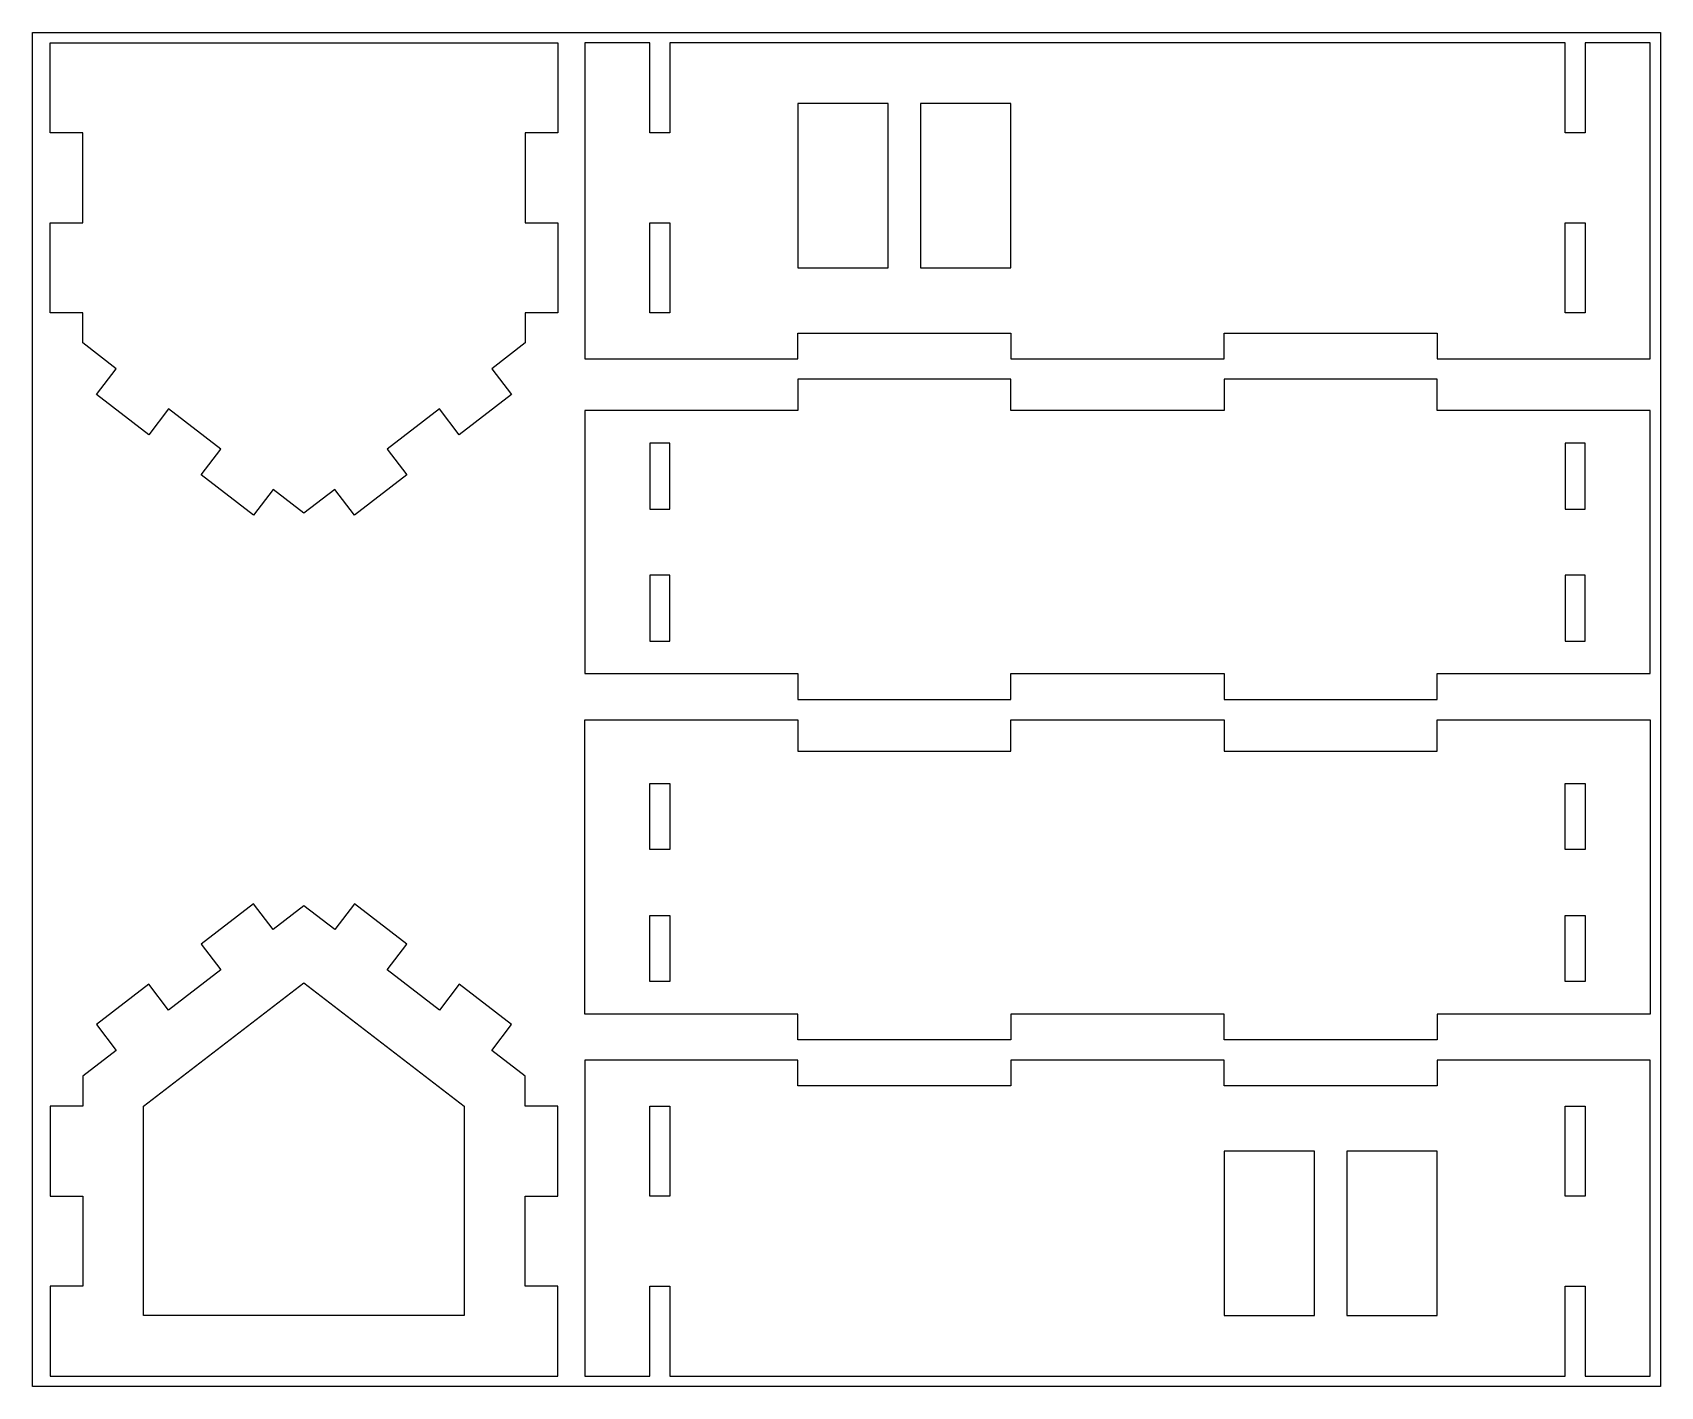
# Model space of a CAD drawing. Extents: x 4 to 245, y -29 to 171.
import ezdxf

# ---------------------------------------------------------------- set-up
doc = ezdxf.new("R2010")
doc.units = 0
doc.layers.add('NEW', color=20, linetype='CONTINUOUS')

msp = doc.modelspace()

# ---------------------------------------------------------------- linework, layer by layer
at = {"layer": 'NEW'}
for points in [[(3.89, -28.82), (3.89, 171.27), (244.51, 171.27), (244.51, -28.82)], [(6.51, 169.77), (81.51, 169.77), (81.51, 156.46), (76.71, 156.46), (76.71, 143.15), (81.51, 143.15), (81.51, 129.84), (76.71, 129.84), (76.71, 125.4), (71.77, 121.59), (74.69, 117.79), (66.96, 111.84), (64.03, 115.65), (56.3, 109.7), (59.23, 105.89), (51.49, 99.94), (48.57, 103.75), (44.01, 100.25), (39.46, 103.75), (36.53, 99.94), (28.8, 105.89), (31.72, 109.7), (23.99, 115.65), (21.07, 111.84), (13.33, 117.79), (16.26, 121.59), (11.31, 125.4), (11.31, 129.84), (6.51, 129.84), (6.51, 143.15), (11.31, 143.15), (11.31, 156.46), (6.51, 156.46)], [(148.51, 169.77), (135.16, 169.77), (135.16, 169.77), (130.36, 169.77), (130.36, 169.77), (117.01, 169.77), (117.01, 169.77), (98.11, 169.77), (98.11, 156.46), (95.11, 156.46), (95.11, 169.77), (85.51, 169.77), (85.51, 123.04), (117.01, 123.04), (117.01, 126.84), (148.51, 126.84), (148.51, 123.04), (180.01, 123.04), (180.01, 126.84), (211.51, 126.84), (211.51, 123.04), (243.01, 123.04), (243.01, 169.77), (233.41, 169.77), (233.41, 156.46), (230.41, 156.46), (230.41, 169.77), (166.66, 169.77), (166.66, 169.77), (161.86, 169.77), (161.86, 169.77), (148.51, 169.77)], [(117.01, 160.77), (117.01, 136.49), (130.36, 136.49), (130.36, 160.77)], [(135.16, 160.77), (135.16, 136.49), (148.51, 136.49), (148.51, 160.77)], [(95.11, 129.84), (95.11, 143.15), (98.11, 143.15), (98.11, 129.84)], [(230.41, 129.84), (230.41, 143.15), (233.41, 143.15), (233.41, 129.84)], [(243.01, 76.53), (243.01, 115.4), (211.51, 115.4), (211.51, 120.04), (180.01, 120.04), (180.01, 115.4), (148.51, 115.4), (148.51, 120.04), (117.01, 120.04), (117.01, 115.4), (85.51, 115.4), (85.51, 76.53), (117.01, 76.53), (117.01, 72.72), (148.51, 72.72), (148.51, 76.53), (180.01, 76.53), (180.01, 72.72), (211.51, 72.72), (211.51, 76.53)], [(95.11, 100.84), (98.11, 100.84), (98.11, 110.6), (95.11, 110.6)], [(230.41, 100.84), (233.41, 100.84), (233.41, 110.6), (230.41, 110.6)], [(95.11, 81.33), (98.11, 81.33), (98.11, 91.08), (95.11, 91.08)], [(230.41, 81.33), (233.41, 81.33), (233.41, 91.08), (230.41, 91.08)], [(85.51, 26.22), (85.51, 69.72), (117.01, 69.72), (117.01, 65.08), (148.51, 65.08), (148.51, 69.72), (180.01, 69.72), (180.01, 65.08), (211.51, 65.08), (211.51, 69.72), (243.01, 69.72), (243.01, 26.22), (211.51, 26.22), (211.51, 22.41), (180.01, 22.41), (180.01, 26.22), (148.51, 26.22), (148.51, 22.41), (117.01, 22.41), (117.01, 26.22)], [(98.11, 50.53), (95.11, 50.53), (95.11, 60.28), (98.11, 60.28)], [(233.41, 50.53), (230.41, 50.53), (230.41, 60.28), (233.41, 60.28)], [(6.51, -27.32), (81.51, -27.32), (81.51, -14.01), (76.71, -14.01), (76.71, -0.7), (81.51, -0.7), (81.51, 12.61), (76.71, 12.61), (76.71, 17.05), (71.77, 20.85), (74.69, 24.66), (66.96, 30.61), (64.03, 26.8), (56.3, 32.75), (59.23, 36.56), (51.49, 42.5), (48.57, 38.7), (44.01, 42.2), (39.46, 38.7), (36.53, 42.5), (28.8, 36.56), (31.72, 32.75), (23.99, 26.8), (21.07, 30.61), (13.33, 24.66), (16.26, 20.85), (11.31, 17.05), (11.31, 12.61), (6.51, 12.61), (6.51, -0.7), (11.31, -0.7), (11.31, -14.01), (6.51, -14.01)], [(98.11, 31.02), (95.11, 31.02), (95.11, 40.77), (98.11, 40.77)], [(233.41, 31.02), (230.41, 31.02), (230.41, 40.77), (233.41, 40.77)], [(20.31, -18.32), (20.31, 12.62), (44.01, 30.85), (67.71, 12.62), (67.71, -18.32)], [(180.01, -27.32), (193.36, -27.32), (193.36, -27.32), (198.16, -27.32), (198.16, -27.32), (211.51, -27.32), (211.51, -27.32), (230.41, -27.32), (230.41, -14.01), (233.41, -14.01), (233.41, -27.32), (243.01, -27.32), (243.01, 19.41), (211.51, 19.41), (211.51, 15.61), (180.01, 15.61), (180.01, 19.41), (148.51, 19.41), (148.51, 15.61), (117.01, 15.61), (117.01, 19.41), (85.51, 19.41), (85.51, -27.32), (95.11, -27.32), (95.11, -14.01), (98.11, -14.01), (98.11, -27.32), (161.86, -27.32), (161.86, -27.32), (166.66, -27.32), (166.66, -27.32), (180.01, -27.32)], [(98.11, 12.61), (98.11, -0.7), (95.11, -0.7), (95.11, 12.61)], [(233.41, 12.61), (233.41, -0.7), (230.41, -0.7), (230.41, 12.61)], [(180.01, 5.95), (180.01, -18.32), (193.36, -18.32), (193.36, 5.95)], [(198.16, 5.95), (198.16, -18.32), (211.51, -18.32), (211.51, 5.95)]]:
    msp.add_lwpolyline(points, close=True, dxfattribs=at)

doc.saveas('drawing.dxf')
